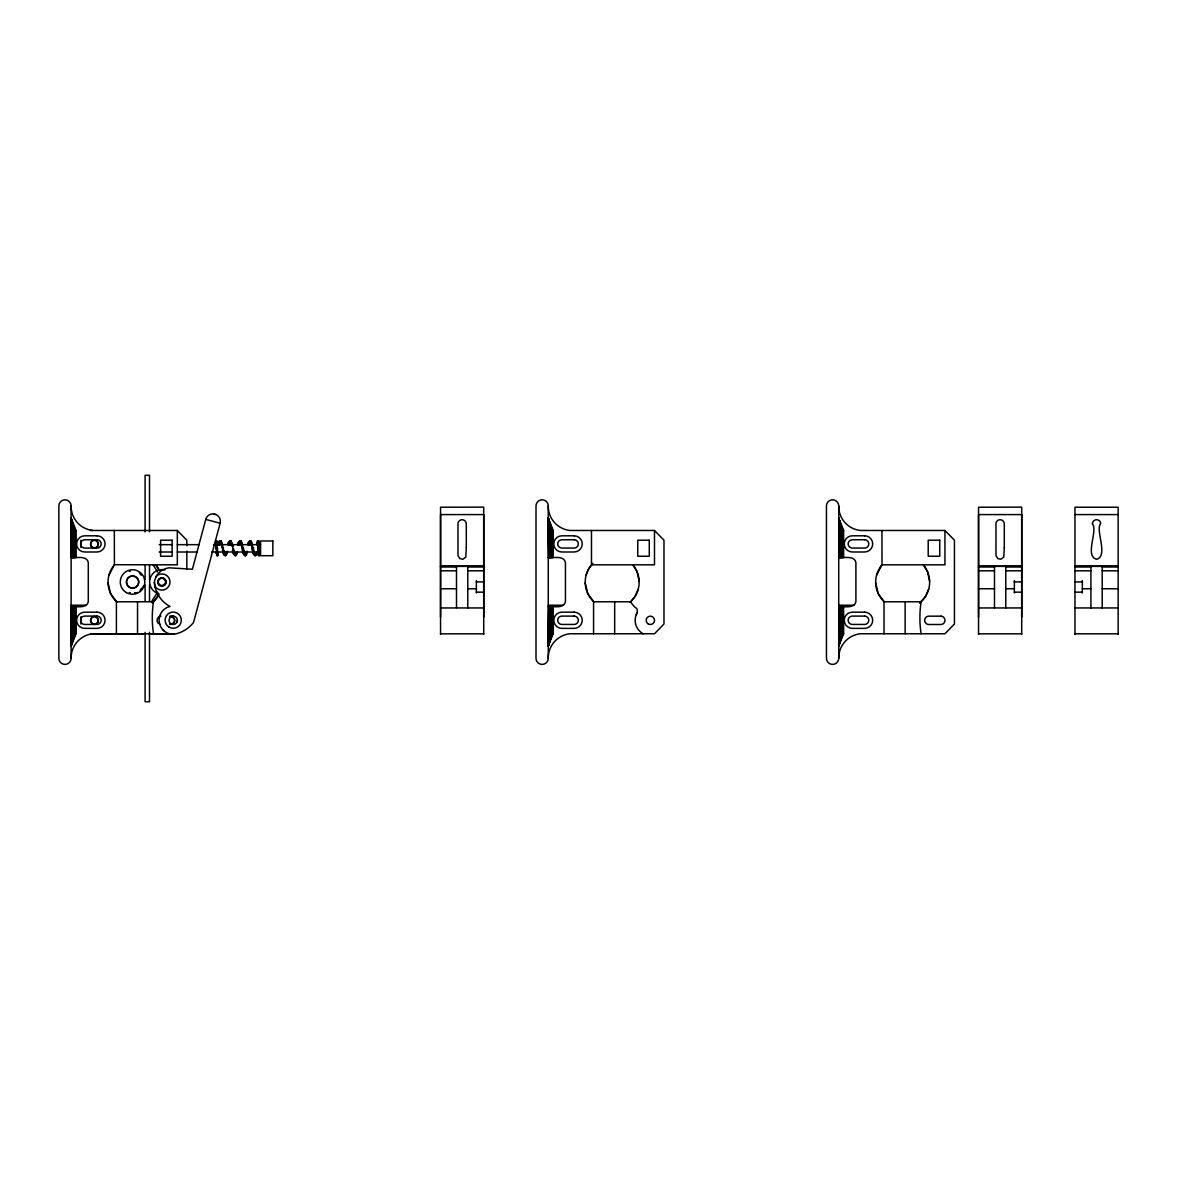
<?xml version="1.0" encoding="UTF-8"?>
<svg xmlns="http://www.w3.org/2000/svg" width="1177" height="1177" viewBox="0 0 1177 1177"><rect width="100%" height="100%" fill="white"/><g stroke="black" fill="none" stroke-linecap="round" stroke-linejoin="round"><path stroke-width="1.5" d="M440.551 617.204L440.551 514.584L483.718 514.584L483.718 617.204M978.543 617.204L978.543 514.584L1021.71 514.584L1021.71 617.204M246.493 555.206L245.802 555.073A2.737 2.722 11.9 0 0 245.051 555.073L245.331 555.323A2.737 2.663 4.9 0 0 246.081 555.323L245.522 555.088A2.737 2.722 -15.4 0 0 244.787 555.088L245.051 555.559A2.737 2.722 11.9 0 0 245.787 555.559L245.919 555.529M548.364 633.756L548.261 646.026L553.175 633.756L553.175 606.655M250.745 541.376A2.781 2.766 -11.9 0 1 250.157 541.391L249.215 541.92A2.737 2.486 2.9 0 0 249.951 541.935L250.054 540.89A2.781 2.766 -11.9 0 1 250.657 540.876L250.981 541.052A2.795 2.722 -4.9 0 0 250.348 541.111L250.627 541.494A2.795 2.619 -3 0 1 251.231 541.479L251.29 541.95A2.795 2.619 -3 0 1 250.686 541.95L249.936 541.494A2.737 2.486 2.9 0 0 249.2 541.494L249.48 541.538A2.737 2.648 4.8 0 0 250.215 541.552L250.421 541.597A2.795 2.722 -4.9 0 0 251.025 541.597L250.569 541.464A2.722 2.722 15.4 0 1 249.745 541.361L249.539 541.096A2.737 2.648 4.8 0 1 250.23 541.082L250.51 540.876A2.722 2.722 15.4 0 0 249.774 540.876L249.921 540.905M177.374 620.485L177.344 620.691A3.369 3.369 0 0 1 177.036 621.809L176.962 622M245.463 554.764L245.596 554.499A2.737 2.56 3 0 1 246.331 554.499L246.361 554.955A2.737 2.56 3 0 1 245.61 554.955L244.993 554.514A2.722 2.486 -2.9 0 0 244.257 554.514L244.198 554.955A2.722 2.486 -2.9 0 0 244.934 554.955L244.478 555.367A2.722 2.648 -4.8 0 0 245.213 555.367L245.243 554.573M230.795 541.346L230.766 540.876A2.81 2.795 -11.9 0 0 230.162 540.89L229.883 540.876A2.81 2.795 15.4 0 1 230.486 540.876L231.06 541.067A2.81 2.737 -4.9 0 0 230.457 541.111L230.265 541.597A2.81 2.722 4.8 0 1 229.647 541.552L229.456 541.096A2.81 2.722 4.8 0 1 230.192 541.067L230.515 541.361A2.81 2.795 15.4 0 1 229.912 541.361L230.192 541.376A2.81 2.795 -11.9 0 0 230.78 541.376L231.325 541.95A2.81 2.634 -3 0 1 230.721 541.95L230.457 541.597A2.81 2.737 -4.9 0 0 231.06 541.597L231.339 541.479A2.81 2.634 -3 0 0 230.736 541.479L229.912 541.479A2.795 2.545 2.9 0 0 229.309 541.479L229.383 541.935A2.795 2.545 2.9 0 0 229.986 541.935L231.03 541.199M636.227 614.732L637.081 612.746A5.856 5.856 0 0 0 636.786 608.568A21.48 21.48 0 0 1 630.651 601.785L593.561 601.785L593.561 633.756M154.378 582.409A29.822 29.822 0 0 0 170.018 606.479L169.194 606.67A14.095 14.095 0 0 0 173.755 634.271A31.367 31.367 0 0 0 193.572 622.368L220.128 523.25A7.445 7.445 0 0 0 216.656 514.879L212.934 513.878A7.445 7.445 0 0 0 205.754 519.395L192.41 569.227L169.282 567.829A16.61 16.61 0 0 0 154.378 582.409L155.158 587.338M108.975 575.112L114.404 564.725L114.331 530.474M586.117 575.112L588.265 569.624L592.884 563.253M638.243 589.118L635.124 596.327L630.048 602.344M876.585 575.112L882.014 564.725L881.941 530.474M928.712 589.118L925.431 596.577L919.59 603.124M76.019 633.756L71.12 646.026L71.223 633.756L76.019 633.756L76.019 606.655M843.629 633.756L838.73 646.026L838.833 633.756L843.629 633.756L843.629 606.655M224.969 555.073A2.795 2.795 -15.4 0 1 225.557 555.088L226.072 555.382A2.81 2.737 4.9 0 1 225.44 555.323L225.498 554.853A2.81 2.737 4.9 0 1 226.102 554.853L225.469 555.573A2.795 2.795 -15.4 0 1 224.866 555.573L225.16 555.559A2.81 2.795 11.9 0 0 225.763 555.559L225.837 555.073A2.81 2.795 11.9 0 0 225.234 555.058L224.292 554.955A2.751 2.501 -2.9 0 0 225.042 554.955L225.719 554.955A2.81 2.634 3 0 0 226.322 554.97L226.367 554.499A2.81 2.634 3 0 0 225.763 554.499L225.322 555.367A2.751 2.663 -4.8 0 1 224.586 555.367L225.087 555.073M157.644 592.163L151.98 600.888M258.69 555.103L258.955 555.323A2.81 2.737 1 0 0 259.543 555.338L259.367 555.382A2.795 2.707 -1 0 1 258.763 555.367L258.705 554.955A2.795 2.545 -0.6 0 0 259.308 554.97L259.396 554.514A2.795 2.545 -0.6 0 0 258.793 554.499L258.969 555.058A2.81 2.619 0.6 0 0 259.602 554.97L259.985 554.941M143.638 585.969L140.195 590.825M155.967 577.024L156.894 575.391M152.48 602.683L158.954 594.62M246.273 555.382L246.067 554.853A2.737 2.663 4.9 0 0 245.331 554.853A2.722 2.648 -4.8 0 0 244.522 554.897L244.757 555.573A2.737 2.722 -15.4 0 0 245.507 555.573L245.758 555.515M215.612 542.2L216.024 542.494A2.766 2.383 -0.4 0 0 216.774 542.494L216.789 542.082A2.766 2.383 -0.4 0 0 216.038 542.082L215.641 542.494M153.51 633.756A104.753 104.753 0 0 1 153.51 601.785L152.26 602.859M921.12 633.756A104.753 104.753 0 0 1 921.12 601.785L920.105 602.683M231.266 545.142L231.737 545.025A2.737 1.339 -1.2 0 1 232.472 545.01L232.531 545.245A2.737 1.339 -1.2 0 1 231.795 545.26L231.266 545.172M71.12 606.655C76.152 606.008 86.671 609.156 88.29 601.741L88.29 562.488C86.671 555.073 76.152 558.236 71.12 557.589M548.261 606.655C553.308 606.008 563.812 609.156 565.446 601.741L565.446 562.488C563.812 555.073 553.308 558.236 548.261 557.589M843.012 606.655L843.012 633.756L838.73 646.026L838.833 606.655C843.85 606.023 854.296 609.127 855.9 601.741L855.9 562.488C854.281 555.073 843.777 558.236 838.73 557.589M215.994 551.439L216.627 551.336A2.825 1.221 -0.3 0 1 217.215 551.336L217.745 551.424M217.73 551.469L217.259 551.542A2.766 1.192 -0.3 0 1 216.524 551.557L215.994 551.469M152.863 602.286L154.334 600.976A26.983 26.983 0 0 0 157.968 596.327M920.473 602.286L921.944 600.976A26.983 26.983 0 0 0 923.504 564.989L923.356 564.828M257.94 551.439L258.44 551.351A2.737 1.192 -0.3 0 1 259.175 551.336L259.69 551.424M259.676 551.469L259.205 551.542A2.737 1.192 -0.3 0 1 258.469 551.557L258.028 551.498M258.631 545.025L258.293 545.098A2.737 1.192 0.3 0 1 257.425 545.098L256.983 545.054M156.6 575.921L157.218 575.421A8.092 8.092 0 0 1 168.605 577.48A8.092 8.092 0 0 1 166.31 588.824A8.092 8.092 0 0 1 155.011 586.278L154.908 586.087M214.95 544.98L215.435 544.892A2.766 1.192 0.3 0 1 216.038 544.892M215.568 541.199L215.921 541.582A2.766 2.692 -1 0 0 216.656 541.582L216.715 541.935A2.766 2.589 -0.6 0 1 215.98 541.935L215.803 540.876A2.766 2.751 3.3 0 1 216.553 540.876L216.494 541.538A2.766 2.678 1 0 1 215.744 541.538L215.98 541.494A2.766 2.751 -2.5 0 0 216.597 541.376L216.421 541.494A2.766 2.751 3.3 0 1 215.803 541.361L215.744 541.082A2.766 2.678 1 0 1 216.48 541.082L216.686 540.905A2.766 2.751 -2.5 0 0 215.862 540.89L215.921 541.126A2.766 2.692 -1 0 1 216.671 541.126L216.686 541.332A2.766 2.589 -0.6 0 0 215.98 541.494L215.685 541.92A2.766 2.516 0.6 0 0 216.436 541.935L217.23 541.744L216.553 541.361A2.766 2.516 0.6 0 0 215.685 541.494M229.383 545.039L229.044 545.098A2.737 1.192 1.3 0 1 228.176 545.098L228.161 544.892A2.737 1.192 1.3 0 1 228.897 544.907L229.412 545.01M224.395 551.469L223.895 551.542A2.737 1.192 -1.3 0 1 223.159 551.557L223.218 551.351A2.737 1.192 -1.3 0 1 223.954 551.336L224.41 551.41M216.686 555.117L217.009 555.058A2.825 2.81 2.5 0 1 217.613 555.073L217.73 554.499A2.825 2.648 0.6 0 0 217.127 554.499L216.921 554.941A2.751 2.575 0.6 0 0 217.804 554.955L217.495 554.897A2.825 2.737 -1 0 0 216.906 554.897L217.068 554.853A2.84 2.751 1 0 1 217.671 554.853L217.451 554.514A2.825 2.575 -0.6 0 0 216.848 554.514L216.759 554.955A2.751 2.516 -0.6 0 0 217.51 554.955L217.568 555.367A2.751 2.678 -1 0 1 216.818 555.367L216.877 555.573A2.751 2.751 -3.3 0 0 217.627 555.559L217.877 555.5M237.636 544.966L238.181 544.892A2.795 1.206 1.3 0 1 238.769 544.892L239.358 544.995M239.372 545.039L238.96 545.113A2.795 1.206 1.3 0 1 238.225 545.098L237.695 545.025M242.624 551.439L243.183 551.351A2.795 1.206 -1.3 0 1 243.786 551.336L244.345 551.41M244.345 551.454L243.919 551.542A2.795 1.206 -1.3 0 1 243.183 551.557L242.668 551.498M219.393 545.054L218.863 545.113A2.81 1.221 1.3 0 1 218.26 545.098L218.289 544.892A2.81 1.221 1.3 0 1 218.893 544.892L219.437 544.995M249.318 545.039L248.877 545.113A2.795 1.206 1.3 0 1 248.141 545.098L248.2 544.892A2.795 1.206 1.3 0 1 248.788 544.892L249.333 544.995M217.068 554.955L216.921 554.941A2.825 2.81 -3.3 0 1 217.554 555.088L217.613 555.338A2.84 2.751 1 0 1 217.009 555.323L216.745 555.103M257.616 541.17L257.675 541.346A2.737 2.501 0.6 0 1 258.366 541.494L258.44 541.538A2.737 2.663 1 0 1 257.704 541.552L257.925 541.494A2.737 2.737 -2.5 0 0 258.557 541.376L258.425 541.082A2.737 2.663 1 0 0 257.689 541.082L257.866 541.126A2.751 2.678 -1 0 1 258.616 541.126L258.631 541.332A2.737 2.737 3.3 0 1 257.763 541.361L257.645 541.935A2.737 2.501 0.6 0 0 258.381 541.92L258.808 541.508A2.737 2.56 -0.6 0 0 257.925 541.494M252.305 550.336L254.041 550.321L252.981 550.262M233.223 546.378L232.766 546.275A2.737 0.912 -1.1 0 0 232.016 546.29L232.06 546.452A2.737 0.912 -1.1 0 0 232.811 546.437L233.281 546.334M222.409 550.336L224.145 550.321L222.424 550.35M236.033 555.515L235.738 555.058A2.795 2.781 11.9 0 0 235.135 555.073L234.87 555.088A2.795 2.795 -15.4 0 1 235.474 555.073L234.914 554.955A2.795 2.56 -2.9 0 1 234.311 554.97L234.341 554.514A2.795 2.56 -2.9 0 1 234.944 554.514L235.665 555A2.737 2.56 3 0 0 236.342 554.955L236.548 554.544A2.737 2.56 3 0 0 235.68 554.499L235.415 554.853A2.81 2.737 4.9 0 1 236.018 554.853L235.209 555.367A2.81 2.722 -4.8 0 1 234.606 555.382L234.606 554.897A2.81 2.722 -4.8 0 1 235.209 554.897L235.459 555.338A2.81 2.737 4.9 0 0 236.062 555.338L235.856 555.5A2.795 2.781 11.9 0 1 235.179 555.559L234.885 555.573A2.795 2.795 -15.4 0 0 235.488 555.573M242.344 550.336L244.08 550.292L242.447 550.365M215.965 545.054L216.2 545.26A2.766 1.354 -0.3 0 0 216.936 545.26L217.098 545.039A2.766 1.354 -0.3 0 0 216.215 545.025L215.965 545.054A2.766 1.192 0.3 0 1 215.465 545.098L215.038 545.039M232.134 543.23L231.913 542.891A2.81 2.133 -1.6 0 0 231.31 542.891L231.266 543.259M232.399 550.321L234.091 550.321L233.178 550.38M218.113 552.543L217.892 552.263A2.825 1.795 0.3 0 0 217.451 552.248L217.274 552.337A2.825 1.648 -0.3 0 0 216.671 552.337L216.583 552.616A2.766 1.604 -0.3 0 0 217.333 552.616L217.407 552.351M216.097 542.891L216.082 543.259A2.766 1.971 0.4 0 1 215.582 543.23L215.568 542.891A2.766 1.971 0.4 0 1 216.009 542.877A2.766 2.089 -0.3 0 1 216.848 542.891L216.833 543.259M237.195 552.572L237.224 552.263A2.737 1.736 1.4 0 0 236.489 552.248L236.327 552.543M257.086 552.572L257.189 552.278A2.795 1.78 1.4 0 0 256.454 552.248L256.351 552.557M227.602 551.424L227.47 551.439A2.81 1.383 1.2 0 1 226.867 551.424M247.494 551.424L247.361 551.439A2.795 1.368 1.2 0 1 246.758 551.424M216.568 550.262L217.686 550.306L216.862 550.262M259.014 550.38L257.895 550.336L258.705 550.38M232.605 547.614L232.899 547.614M222.688 548.997L223.144 548.982M232.752 548.997L233.811 548.968L233.046 548.982M253.217 550.38L252.364 550.365M233.458 550.262L232.531 550.38M1074.969 514.584L1118.15 514.584M76.019 530.474L71.12 530.474L71.12 518.218L76.019 530.474L76.019 557.589M90.408 530.474L177.33 530.474L186.819 540.199L186.819 545.672M548.261 530.474L553.175 530.474L553.175 557.589M654.486 530.474L570.021 530.474A24.261 24.261 0 0 1 548.261 505.948A6.135 6.135 0 0 0 542.141 499.813A6.135 6.135 0 0 0 536.006 505.948L536.006 658.296A6.135 6.135 0 0 0 542.141 664.417A6.135 6.135 0 0 0 548.261 658.296A24.261 24.261 0 0 1 570.021 633.756L654.486 633.756L663.975 624.045L663.975 540.199L654.486 530.474L654.486 564.828L591.472 564.828L591.472 530.474M843.629 530.474L838.73 518.218L838.833 530.474L843.629 530.474L843.629 557.589M944.94 530.474L860.475 530.474A24.261 24.261 0 0 1 838.73 505.948A6.135 6.135 0 0 0 832.595 499.813A6.135 6.135 0 0 0 826.46 505.948L826.46 658.296A6.135 6.135 0 0 0 832.595 664.417A6.135 6.135 0 0 0 838.73 658.296A24.261 24.261 0 0 1 860.475 633.756L944.94 633.756L954.429 624.045L954.429 540.199L944.94 530.474L944.94 564.828L881.941 564.828A26.983 26.983 0 0 0 884.501 602.094L878.233 593.605L875.673 582.924M159.219 544.657L171.901 544.657M177.33 544.657L199.045 544.657M213.523 544.657L260.573 544.657M159.219 552.013L171.901 552.013M177.33 552.013L197.236 552.013M211.713 552.013L258.763 552.013M440.551 566.166L483.718 566.166M978.543 566.166L1021.71 566.166M1074.969 566.166L1118.15 566.166M440.551 566.387L483.718 566.387M978.543 566.387L1021.71 566.387M1074.969 566.387L1118.15 566.387M440.551 566.858L456.499 566.858M467.784 566.858L483.718 566.858M978.543 566.858L994.491 566.858M1005.776 566.858L1021.71 566.858M1074.969 566.858L1090.917 566.858M1102.202 566.858L1118.15 566.858M440.551 570.801L456.499 570.801M467.784 570.801L483.718 570.801M978.543 570.801L994.491 570.801M1005.776 570.801L1021.71 570.801M1074.969 570.801L1090.917 570.801M1102.202 570.801L1118.15 570.801M476.361 581.909L483.718 581.909M1014.353 581.909L1021.71 581.909M1074.969 581.909L1082.34 581.909M440.551 588.75L456.499 588.75M467.784 588.75L476.361 588.75M978.543 588.75L994.491 588.75M1005.776 588.75L1014.353 588.75M1082.34 588.75L1090.917 588.75M1102.202 588.75L1118.15 588.75M476.361 592.149L483.718 592.149M1014.353 592.149L1021.71 592.149M1074.969 592.149L1082.34 592.149M153.51 601.785L116.405 601.785L116.405 633.756M921.12 601.785L884.015 601.785L884.015 633.756M71.12 605.213L86.259 605.213M548.261 605.213L563.4 605.213M838.73 605.213L853.869 605.213M440.551 607.95L483.718 607.95M978.543 607.95L1021.71 607.95M1074.969 607.95L1118.15 607.95M169.9 616.174L173.475 616.174M92.247 633.756L170.003 633.756M440.551 633.829L483.718 633.829M548.261 633.756L553.175 633.756M978.543 633.829L1021.71 633.829M1074.969 633.829L1118.15 633.829M90.644 634.153L145.33 634.153M148.964 634.153L174.49 634.153M215.891 544.157L216.141 544.186A2.766 1.751 -0.3 0 0 216.892 544.186L216.906 543.877A2.766 1.751 -0.3 0 0 216.156 543.877L215.891 544.157A2.766 1.618 0.3 0 1 215.523 544.112L215.509 543.833A2.766 1.618 0.3 0 1 215.95 543.818M258.69 540.92L258.557 540.89A2.737 2.737 3.3 0 0 257.748 540.876L257.807 540.89A2.737 2.737 -2.5 0 1 258.557 540.89L258.837 540.964M214.243 514.055L215.45 514.378M205.754 519.395L220.128 523.25M216.553 555.206L216.951 555.559A2.751 2.737 2.5 0 0 217.686 555.544M643.26 633.756L642.215 633.182A15.213 15.213 0 0 1 637.037 613.011M172.71 617.042L174.137 618.44A3.722 3.722 0 0 1 174.137 622.236L172.71 623.633A3.972 3.972 0 0 1 169.753 624.016M139.298 572.743L141.564 574.744M162.691 629.577L163.956 630.828M632.888 564.828L637.095 571.728L639.155 581.32M155.732 564.828L159.336 570.418M152.966 564.622L157.586 571.963M923.504 564.989L927.55 571.728L929.624 581.32M553.175 530.474L548.261 518.218L548.364 530.474M585.204 582.924L587.764 593.605L594.047 602.094A26.983 26.983 0 0 1 591.56 564.725M108.063 582.924L110.609 593.605L116.891 602.094A26.983 26.983 0 0 1 114.404 564.725L177.33 564.828L177.33 530.474M838.995 530.474L838.73 518.218L843.012 530.474L843.012 557.589M1118.15 634.447L1118.15 507.228L1074.969 507.228L1074.969 634.447M1102.202 566.387L1102.202 607.95M1090.917 566.387L1090.917 607.95M1082.34 580.526L1082.34 592.973M1021.71 634.447L1021.71 507.14L978.543 507.228L978.543 634.447M1014.353 580.526L1014.353 592.973M1005.776 566.387L1005.776 607.95M994.491 566.387L994.491 607.95M905.142 601.785L905.142 633.756M842.423 557.589L842.423 530.474L838.73 518.218L839.23 557.589M842.423 606.655L842.423 633.756L838.73 646.026L839.23 606.655M841.835 557.589L841.835 530.474L838.73 518.218L839.539 557.589M841.835 606.655L841.835 633.756L838.73 646.026L839.539 606.655M841.29 557.589L841.29 530.474L838.73 518.218L839.892 530.474L839.892 557.589M841.29 606.655L841.29 633.756L838.73 646.026L839.892 633.756L839.892 606.655M840.775 557.589L840.775 530.474L838.73 518.218L840.319 530.474L840.319 557.589M840.775 606.655L840.775 633.756L838.73 646.026L840.319 633.756L840.319 606.655M838.833 530.474L838.995 557.589M838.73 505.948L838.73 658.296M614.674 601.785L614.674 633.756M552.557 557.589L552.557 530.474L548.261 518.218L548.541 557.589M552.557 606.655L552.557 633.756L548.261 646.026L548.541 606.655M551.954 557.589L551.954 530.474L548.261 518.218L548.776 557.589M551.954 606.655L551.954 633.756L548.261 646.026L548.776 606.655M551.38 557.589L551.38 530.474L548.261 518.218L549.07 557.589M551.38 606.655L551.38 633.756L548.261 646.026L549.07 606.655M550.836 557.589L550.836 530.474L548.261 518.218L549.438 530.474L549.438 557.589M550.836 606.655L550.836 633.756L548.261 646.026L549.438 633.756L549.438 606.655M550.321 557.589L550.321 530.474L548.261 518.218L549.85 530.474L549.85 557.589M550.321 606.655L550.321 633.756L548.261 646.026L549.85 633.756L549.85 606.655M548.261 505.948L548.261 658.296M483.718 634.447L483.718 507.14L440.551 507.228L440.551 634.447M476.361 580.526L476.361 592.973M467.784 566.387L467.784 607.95M456.499 566.387L456.499 607.95M186.819 551.13L186.819 569.359M149.508 531.886L149.508 475.287L145.095 475.287L145.095 531.886M149.508 564.754L149.508 579.364M149.508 584.851L149.508 601.285M149.508 632.329L149.508 701.713L145.095 701.713L145.095 632.329M145.095 564.754L145.095 579.364M145.095 584.851L145.095 601.285M137.532 601.785L137.532 633.756M80.933 540.199L80.933 547.496M80.933 616.748L80.933 624.045M75.402 557.589L75.402 530.474L71.12 518.218L71.385 557.589M75.402 606.655L75.402 633.756L71.12 646.026L71.385 606.655M74.798 557.589L74.798 530.474L71.12 518.218L71.62 557.589M74.798 606.655L74.798 633.756L71.12 646.026L71.62 606.655M74.225 557.589L74.225 530.474L71.12 518.218L71.929 557.589M74.225 606.655L74.225 633.756L71.12 646.026L71.929 606.655M73.68 557.589L73.68 530.474L71.12 518.218L72.283 530.474L72.283 557.589M73.68 606.655L73.68 633.756L71.12 646.026L72.283 633.756L72.283 606.655M73.165 557.589L73.165 530.474L71.12 518.218L72.709 530.474L72.709 557.589M73.165 606.655L73.165 633.756L71.12 646.026L72.709 633.756L72.709 606.655M71.12 505.948L71.12 658.296A6.135 6.135 0 0 1 64.985 664.417A6.135 6.135 0 0 1 58.85 658.296L58.85 505.948A6.135 6.135 0 0 1 64.985 499.813A6.135 6.135 0 0 1 71.12 505.948A24.261 24.261 0 0 0 92.865 530.474M633.035 564.989A26.983 26.983 0 0 1 631.49 600.976M160.146 624.369A4.164 4.164 0 0 1 160.94 616.174M71.12 658.296A24.261 24.261 0 0 1 92.865 633.756M155.894 564.989A26.983 26.983 0 0 1 159.116 569.948M158.336 580.29A3.958 3.958 0 0 1 163.397 578.363A3.958 3.958 0 0 1 165.648 583.292M165.471 583.748A3.958 3.958 0 0 1 163.765 585.513M159.954 585.469A3.958 3.958 0 0 1 158.292 583.674M158.115 583.203A3.958 3.958 0 0 1 158.145 580.761M169.606 616.704A3.972 3.972 0 0 1 172.563 617.086M169.797 616.777A3.722 3.722 0 0 1 172.681 617.175L174.078 618.602A3.972 3.972 0 0 1 174.078 622.486L172.681 623.913A3.722 3.722 0 0 1 169.797 624.31M95.337 548.085A3.722 3.722 0 0 0 96.249 547.688L97.647 546.275A3.972 3.972 0 0 0 97.647 542.376L96.249 540.949A3.722 3.722 0 0 0 92.453 540.949L91.056 542.376A3.972 3.972 0 0 0 91.056 546.275L92.453 547.688A3.722 3.722 0 0 0 93.366 548.085M137.635 592.443A11.947 11.947 0 0 1 134.737 593.34M141.063 589A11.034 11.034 0 0 1 140.328 589.809M135.723 592.561A11.034 11.034 0 0 1 134.678 592.825M130.367 592.825A11.034 11.034 0 0 1 129.323 592.561M129.323 571.433A11.034 11.034 0 0 1 130.367 571.169M140.328 574.199A11.034 11.034 0 0 1 141.063 574.994M158.866 593.738A12.27 12.27 0 0 1 149.67 582.63L149.67 581.085A12.27 12.27 0 0 1 164.971 569.977M219.363 541.096L220.128 541.376A2.751 2.737 -11.9 0 0 220.879 541.376L221.144 541.582A2.751 2.678 -4.9 0 1 220.408 541.582A2.751 2.663 4.8 0 1 219.599 541.538L220.158 540.89A2.751 2.737 -11.9 0 1 220.893 540.89L221.173 541.126A2.751 2.678 -4.9 0 0 220.437 541.126L219.864 540.876A2.751 2.737 15.4 0 1 220.614 540.876L220.04 541.494A2.751 2.501 2.9 0 0 219.29 541.494L219.334 541.92A2.751 2.501 2.9 0 0 220.07 541.935L220.32 541.082A2.751 2.663 4.8 0 0 219.584 541.082L219.437 541.008M1092.388 523.912C1098.318 530.18 1084.076 556.809 1096.817 559.281C1108.69 555.338 1094.963 530.253 1100.73 523.235A4.193 4.193 0 0 0 1096.243 519.734A4.193 4.193 0 0 0 1092.388 523.912M466.313 547.761L465.783 557.133L462.914 559.222L459.898 558.648L458 555.647L457.971 523.235A4.193 4.193 0 0 1 462.443 519.734A4.193 4.193 0 0 1 466.298 523.912L466.313 547.761M1004.29 547.761L1003.775 557.133L1000.906 559.222L997.89 558.648L995.992 555.647L995.963 523.235A4.193 4.193 0 0 1 1000.435 519.734A4.193 4.193 0 0 1 1004.29 523.912L1004.29 547.761M257.483 542.273L257.984 542.509A2.737 2.354 -0.4 0 0 258.719 542.494L258.734 542.082A2.737 2.354 -0.4 0 0 257.984 542.097L257.734 542.141A2.737 2.266 0.4 0 1 258.307 542.097L258.469 542.479A2.737 2.266 0.4 0 1 257.586 542.494L257.483 542.273M223.512 554.146L224.013 554.352A2.751 2.266 -2.1 0 0 224.748 554.338L224.763 553.94A2.751 2.266 -2.1 0 0 224.013 553.955L223.512 554.146M240.682 543.068L241.167 543.259A2.737 2.074 -1.6 0 0 241.918 543.259L241.918 542.891A2.737 2.074 -1.6 0 0 241.182 542.891L240.755 542.994M257.542 543.053L258.043 543.259A2.737 2.074 -0.3 0 0 258.778 543.259L258.793 542.891A2.737 2.074 -0.3 0 0 258.043 542.891L257.542 543.053M228.22 543.024L228.706 543.215A2.737 1.957 1.7 0 0 229.456 543.23L229.603 542.906A2.737 1.957 1.7 0 0 228.735 542.877L228.25 542.994M219.922 541.332L220.82 541.95A2.81 2.619 -3 0 0 221.408 541.935L221.32 541.479A2.81 2.619 -3 0 0 220.717 541.494A2.751 2.737 15.4 0 1 219.864 541.361L219.922 541.332M223.233 553.381L223.733 553.558A2.751 1.957 -1.7 0 0 224.469 553.558L224.63 553.234A2.751 1.957 -1.7 0 0 223.748 553.219L223.321 553.322M228.5 542.259L228.971 542.494A2.737 2.266 2.1 0 0 229.721 542.509L229.765 542.111A2.737 2.266 2.1 0 0 229.015 542.097L228.5 542.259M235.694 553.337L236.18 553.543A2.737 2.074 1.6 0 0 236.915 553.558L236.96 553.19A2.737 2.074 1.6 0 0 236.224 553.175L235.724 553.308M235.415 554.117L235.886 554.352A2.737 2.354 2.1 0 0 236.621 554.367L236.695 553.955A2.737 2.354 2.1 0 0 235.944 553.94L235.444 554.073M220.467 542.273L221.085 542.509A2.81 2.413 -2.1 0 0 221.688 542.509L221.6 542.082A2.81 2.413 -2.1 0 0 220.996 542.082L220.467 542.273M243.448 554.132L243.904 554.352A2.722 2.251 -2.1 0 0 244.639 554.352L244.86 553.97A2.722 2.251 -2.1 0 0 243.992 553.955L243.536 554.058M250.363 542.273L250.966 542.509A2.795 2.398 -2.1 0 0 251.554 542.509L251.657 542.097A2.795 2.398 -2.1 0 0 250.907 542.082L250.363 542.273M220.746 543.053L221.35 543.274A2.81 2.133 -1.6 0 0 221.953 543.259L222.026 542.891A2.81 2.133 -1.6 0 0 221.291 542.891L220.746 543.053M243.168 553.367L243.757 553.573A2.795 2.001 -1.7 0 0 244.36 553.558L244.316 553.205A2.795 2.001 -1.7 0 0 243.713 553.219L243.212 553.337M250.642 543.053L251.231 543.274A2.795 2.119 -1.6 0 0 251.834 543.259L251.79 542.877A2.795 2.119 -1.6 0 0 251.201 542.891L250.745 542.994M255.63 553.322L256.203 553.558A2.795 2.119 1.6 0 0 256.807 553.558L256.777 553.19A2.795 2.119 1.6 0 0 256.189 553.175L255.659 553.293M221.026 544.024L221.614 544.201A2.81 1.78 -1.4 0 0 222.218 544.186L222.173 543.877A2.81 1.78 -1.4 0 0 221.57 543.877L221.129 543.965M255.35 554.102L255.924 554.367A2.795 2.413 2.1 0 0 256.512 554.367L256.512 553.94A2.795 2.413 2.1 0 0 255.909 553.94L255.35 554.102M255.085 554.676L255.38 554.853A2.81 2.737 4.9 0 1 255.983 554.853L255.953 555.338A2.81 2.737 4.9 0 1 255.35 555.338L255.659 555.559A2.795 2.781 11.9 0 1 255.071 555.559L254.57 554.882A2.781 2.707 -4.8 0 1 255.174 554.897L255.63 554.955A2.795 2.619 3 0 0 256.233 554.97L256.248 554.499A2.795 2.619 3 0 0 255.644 554.499L255.115 554.632M238.195 543.009L238.769 543.23A2.795 2.001 1.7 0 0 239.358 543.244L239.343 542.877A2.795 2.001 1.7 0 0 238.754 542.877L238.195 543.009M238.475 542.244L239.034 542.494A2.795 2.31 2.1 0 0 239.637 542.509L239.637 542.097A2.795 2.31 2.1 0 0 239.034 542.082L238.475 542.244M254.526 555.264L254.615 555.441A2.781 2.707 -4.8 0 0 255.085 555.382L255.527 555.559A2.795 2.781 -15.4 0 1 254.776 555.573L255.115 555.058A2.795 2.781 11.9 0 1 255.703 555.073L255.438 555.088A2.795 2.781 -15.4 0 0 254.835 555.073A2.722 2.486 -2.9 0 1 254.203 554.955L254.173 554.529A2.722 2.486 -2.9 0 1 254.909 554.514L254.57 555.22M238.754 541.655L239.299 541.935A2.795 2.545 2.9 0 0 239.902 541.935L239.755 540.876A2.722 2.722 15.4 0 1 240.491 540.876L240.961 541.346A2.722 2.707 -11.9 0 1 240.093 541.376L240.049 540.89A2.722 2.707 -11.9 0 1 240.785 540.89L241.108 541.582A2.737 2.663 -4.9 0 1 240.373 541.597L240.564 541.346A2.722 2.722 15.4 0 1 239.828 541.361L240.329 541.126A2.737 2.663 -4.9 0 1 241.064 541.111L240.211 541.082A2.795 2.707 4.8 0 0 239.608 541.067L239.564 541.552A2.795 2.707 4.8 0 0 240.167 541.552L240.608 541.494A2.737 2.56 -3 0 1 241.344 541.494L241.506 541.906A2.737 2.56 -3 0 1 240.638 541.95L240.064 541.508A2.795 2.545 2.9 0 0 239.328 541.479L238.799 541.611M225.469 554.102L226.013 554.367A2.81 2.413 2.1 0 0 226.617 554.367L226.631 553.94A2.81 2.413 2.1 0 0 226.043 553.926L225.498 554.058M230.442 542.259L230.986 542.509A2.81 2.413 -2.1 0 0 231.589 542.509L231.619 542.082A2.81 2.413 -2.1 0 0 231.016 542.082L230.442 542.259M225.734 553.322L226.293 553.558A2.81 2.133 1.6 0 0 226.896 553.558L226.911 553.19A2.81 2.133 1.6 0 0 226.308 553.175L225.734 553.322M250.922 544.024L251.495 544.201A2.795 1.78 -1.4 0 0 252.099 544.186L252.216 543.877A2.795 1.78 -1.4 0 0 251.481 543.877L250.922 544.024M226.013 552.366L226.587 552.572A2.81 1.78 1.4 0 0 227.19 552.572L227.176 552.263A2.81 1.78 1.4 0 0 226.572 552.248L226.013 552.366M258.366 555.25L258.822 555.573A2.795 2.795 -3.3 0 0 259.426 555.573L259.573 555.559A2.795 2.795 2.5 0 1 258.896 555.559L258.307 555.264M233.487 554.117L234.032 554.352A2.795 2.31 -2.1 0 0 234.635 554.352L234.679 553.94A2.795 2.31 -2.1 0 0 234.076 553.94L233.605 554.043M216.597 554.102L216.7 554.352A2.766 2.28 -0.4 0 0 217.451 554.338L217.392 553.94A2.825 2.325 -0.4 0 0 216.789 553.94L217.127 554.367A2.751 2.369 0.4 0 0 217.863 554.352L217.789 553.94A2.825 2.428 0.4 0 0 217.186 553.94L216.7 554.029M216.656 553.322L217.186 553.558A2.751 2.089 0.3 0 0 217.922 553.543L217.98 553.205A2.825 2.148 0.3 0 0 217.245 553.175L216.7 553.293M218.554 542.244L219.069 542.494A2.751 2.266 2.1 0 0 219.805 542.494L219.746 542.097A2.751 2.266 2.1 0 0 219.01 542.097L218.554 542.244M257.219 541.243L257.866 541.582A2.751 2.678 -1 0 0 258.616 541.582L258.808 541.92A2.737 2.56 -0.6 0 1 257.925 541.935L257.336 541.199M245.405 554.087L245.905 554.352A2.737 2.354 2.1 0 0 246.64 554.352L246.596 553.94A2.737 2.354 2.1 0 0 245.861 553.94L245.405 554.087M258.146 554.102L258.646 554.352A2.795 2.31 -0.4 0 0 259.249 554.352L259.337 553.94A2.795 2.31 -0.4 0 0 258.749 553.94L258.263 554.029M233.223 553.367L233.737 553.573A2.795 2.001 -1.7 0 0 234.341 553.558L234.547 553.219A2.795 2.001 -1.7 0 0 233.811 553.205L233.267 553.322M218.275 543.009L218.79 543.23A2.737 1.957 1.7 0 0 219.54 543.23L219.466 542.891A2.737 1.957 1.7 0 0 218.716 542.877L218.275 543.009M223.821 554.691L224.557 554.911A2.751 2.663 -4.8 0 1 225.293 554.897L225.16 554.529A2.751 2.501 -2.9 0 0 224.292 554.529L223.865 554.647M245.669 553.308L246.184 553.558A2.795 2.119 1.6 0 0 246.787 553.558L246.876 553.19A2.795 2.119 1.6 0 0 246.273 553.175L245.669 553.308M248.45 542.229L248.935 542.494A2.722 2.251 2.1 0 0 249.686 542.494L249.789 542.126A2.722 2.251 2.1 0 0 248.906 542.097L248.494 542.2M253.438 554.102L253.923 554.352A2.737 2.251 -2.1 0 0 254.659 554.338L254.776 553.955A2.737 2.251 -2.1 0 0 253.894 553.955L253.482 554.073M240.417 542.244L240.902 542.509A2.737 2.354 -2.1 0 0 241.653 542.494L241.638 542.082A2.737 2.354 -2.1 0 0 240.888 542.097L240.417 542.244M231.001 544.009L231.531 544.201A2.737 1.736 -1.4 0 0 232.266 544.171L232.325 543.892A2.737 1.736 -1.4 0 0 231.457 543.892L231.045 543.98M216.127 553.352L216.642 553.558A2.766 1.971 -0.4 0 0 217.392 553.558L217.333 553.219A2.825 2.016 -0.4 0 0 216.73 553.205L216.185 553.322M217.995 543.921L218.525 544.112A2.81 1.648 1.5 0 0 219.128 544.112L219.172 543.833A2.81 1.648 1.5 0 0 218.569 543.818L217.995 543.921M245.949 552.366L246.479 552.557A2.795 1.765 1.4 0 0 247.067 552.572L247.141 552.263A2.795 1.765 1.4 0 0 246.537 552.248L245.949 552.366M248.17 543.009L248.671 543.23A2.722 1.957 1.7 0 0 249.421 543.23L249.362 542.891A2.722 1.957 1.7 0 0 248.627 542.877L248.17 543.009M258.087 553.352L258.587 553.558A2.795 2.001 -0.4 0 0 259.19 553.573L259.293 553.219A2.795 2.001 -0.4 0 0 258.69 553.205L258.087 553.352M257.042 543.009L257.528 543.23A2.737 1.957 0.4 0 0 258.278 543.23L258.249 542.891A2.737 1.957 0.4 0 0 257.513 542.891L257.042 543.009M91.659 617.793L91.056 618.602A3.972 3.972 0 0 0 91.056 622.486L92.453 623.913A3.722 3.722 0 0 0 96.249 623.913L97.647 622.486A3.972 3.972 0 0 0 97.647 618.602L96.249 617.175A3.722 3.722 0 0 0 92.468 617.131L91.659 617.793M247.891 543.921L248.406 544.098A2.722 1.589 1.5 0 0 249.141 544.112L249.083 543.833A2.722 1.589 1.5 0 0 248.347 543.818L247.891 543.921M91.777 541.214L91.159 541.994A3.722 3.722 0 0 0 91.159 545.804L92.586 547.187A3.972 3.972 0 0 0 96.485 547.187L97.912 545.804A3.722 3.722 0 0 0 97.912 541.994L96.485 540.611A3.972 3.972 0 0 0 92.586 540.611L91.777 541.214M91.777 617.645L91.159 618.44A3.722 3.722 0 0 0 91.159 622.236L92.586 623.633A3.972 3.972 0 0 0 96.485 623.633L97.912 622.236A3.722 3.722 0 0 0 97.912 618.44L96.485 617.042A3.972 3.972 0 0 0 92.571 617.086L91.777 617.645M232.943 552.454L233.458 552.631A2.795 1.633 -1.5 0 0 234.061 552.616L234.135 552.337A2.795 1.633 -1.5 0 0 233.546 552.337L233.061 552.41M253.158 553.352L253.629 553.573A2.737 1.957 -1.7 0 0 254.379 553.558L254.379 553.205A2.737 1.957 -1.7 0 0 253.629 553.219L253.29 553.293M128.367 577.848L127.381 579.069A5.856 5.856 0 0 0 127.307 585.057L129.529 587.264A6.253 6.253 0 0 0 135.649 587.323L137.915 585.16A5.856 5.856 0 0 0 137.989 579.187L135.767 576.98A6.253 6.253 0 0 0 129.647 576.907L128.367 577.848M258.028 552.44L258.528 552.616A2.737 1.604 -0.3 0 0 259.264 552.616L259.367 552.351A2.737 1.604 -0.3 0 0 258.484 552.337L258.072 552.425M256.983 543.921L257.483 544.112A2.737 1.604 0.3 0 0 258.219 544.112L258.19 543.833A2.737 1.604 0.3 0 0 257.454 543.833L256.983 543.921M257.631 543.995L258.101 544.186A2.737 1.736 -0.3 0 0 258.837 544.186L258.984 543.892A2.737 1.736 -0.3 0 0 258.101 543.877L257.675 543.965M240.976 543.995L241.447 544.186A2.737 1.736 -1.4 0 0 242.182 544.186L242.212 543.877A2.737 1.736 -1.4 0 0 241.462 543.892L240.976 543.995M227.97 543.906L228.441 544.098A2.737 1.604 1.5 0 0 229.177 544.112L229.191 543.833A2.737 1.604 1.5 0 0 228.441 543.818L227.97 543.906M252.878 552.454L253.349 552.631A2.737 1.589 -1.5 0 0 254.085 552.616L254.232 552.337A2.737 1.589 -1.5 0 0 253.364 552.337L252.937 552.425M232.663 551.439L233.164 551.557A2.737 1.192 -1.3 0 0 233.914 551.542L234.002 551.336A2.737 1.192 -1.3 0 0 233.134 551.351L232.722 551.41M222.997 552.454L223.439 552.616A2.751 1.604 -1.5 0 0 224.174 552.616L224.233 552.337A2.751 1.604 -1.5 0 0 223.483 552.337L223.13 552.396M257.689 545.113L258.146 545.26A2.737 1.339 -0.3 0 0 258.896 545.26L258.911 545.025A2.737 1.339 -0.3 0 0 258.16 545.025L257.734 545.083M241.256 545.113L241.712 545.26A2.737 1.339 -1.2 0 0 242.447 545.245L242.624 545.025A2.737 1.339 -1.2 0 0 241.756 545.025L241.314 545.098M242.933 552.44L243.477 552.631A2.795 1.633 -1.5 0 0 244.066 552.616L244.051 552.322A2.795 1.633 -1.5 0 0 243.448 552.337L242.992 552.41M237.945 543.906L238.49 544.112A2.795 1.633 1.5 0 0 239.093 544.112L239.063 543.833A2.795 1.633 1.5 0 0 238.46 543.818L237.945 543.906M252.614 551.424L253.055 551.557A2.722 1.177 -1.3 0 0 253.805 551.542L253.835 551.336A2.722 1.177 -1.3 0 0 253.099 551.351L252.746 551.395M221.35 545.113L221.879 545.26A2.81 1.383 -1.2 0 0 222.482 545.26L222.6 545.025A2.81 1.383 -1.2 0 0 221.865 545.025L221.497 545.069M251.245 545.113L251.76 545.26A2.795 1.368 -1.2 0 0 252.364 545.26L252.364 545.01A2.795 1.368 -1.2 0 0 251.775 545.025L251.304 545.083M259.926 555.235L259.514 555.088A2.795 2.795 2.5 0 0 258.969 555.058A2.795 2.795 -3.3 0 1 259.514 555.088L259.867 555.161M257.748 546.334L258.204 546.437A2.737 0.912 -0.2 0 0 258.955 546.437L258.969 546.275A2.737 0.912 -0.2 0 0 258.234 546.275L257.748 546.334M215.788 546.334L216.259 546.437A2.766 0.912 -0.2 0 0 216.995 546.437L217.024 546.275A2.766 0.912 -0.2 0 0 216.288 546.275L215.788 546.334M241.535 546.349L242.124 546.452A2.795 0.927 -1.1 0 0 242.712 546.437L242.639 546.275A2.795 0.927 -1.1 0 0 242.035 546.29L241.535 546.349M221.629 546.349L222.159 546.452A2.825 0.927 -1.1 0 0 222.747 546.437L222.747 546.275A2.825 0.927 -1.1 0 0 222.144 546.275L221.688 546.334M251.525 546.349L252.025 546.452A2.795 0.927 -1.1 0 0 252.628 546.437L252.658 546.275A2.795 0.927 -1.1 0 0 252.055 546.275L251.584 546.334M257.807 547.643L259.529 547.658L257.851 547.643M215.847 547.643L217.568 547.658L215.994 547.629M241.815 547.658L243.521 547.643L241.874 547.643M221.909 547.658L223.586 547.629L222.056 547.643M251.804 547.658L253.482 547.629L251.804 547.658M252.069 549.012L253.761 548.982L252.202 548.997M242.124 549.012L243.786 548.982L242.271 548.997M215.95 548.997L217.627 548.982L215.95 548.997M257.91 548.997L259.558 548.982L257.91 548.997M96.985 539.728L84.2 539.757A4.164 4.164 0 0 0 84.2 548.041L96.985 548.07A4.164 4.164 0 0 0 101.163 543.906A4.164 4.164 0 0 0 96.985 539.728M574.141 539.728L561.355 539.757A4.164 4.164 0 0 0 561.355 548.041L574.141 548.07A4.164 4.164 0 0 0 578.304 543.906A4.164 4.164 0 0 0 574.141 539.728M864.595 539.728L851.81 539.757A4.164 4.164 0 0 0 851.81 548.041L864.595 548.07A4.164 4.164 0 0 0 868.773 543.906A4.164 4.164 0 0 0 864.595 539.728M96.985 535.8L84.729 535.8A8.092 8.092 0 0 0 76.623 543.906A8.092 8.092 0 0 0 84.729 551.998L96.985 551.998A8.092 8.092 0 0 0 105.091 543.906A8.092 8.092 0 0 0 96.985 535.8M574.141 535.8L561.87 535.8A8.092 8.092 0 0 0 553.778 543.906A8.092 8.092 0 0 0 561.87 551.998L574.141 551.998A8.092 8.092 0 0 0 582.232 543.906A8.092 8.092 0 0 0 574.141 535.8M864.595 535.8L852.339 535.8A8.092 8.092 0 0 0 844.247 543.906A8.092 8.092 0 0 0 852.339 551.998L864.595 551.998A8.092 8.092 0 0 0 872.701 543.906A8.092 8.092 0 0 0 864.595 535.8M172.136 540.199L160.602 540.199L160.602 556.235L172.136 556.235L172.136 540.199M649.277 540.199L637.757 540.199L637.757 556.235L649.277 556.235L649.277 540.199M939.746 540.199L928.212 540.199L928.212 556.235L939.746 556.235L939.746 540.199M272.843 540.979L260.573 540.979L260.573 555.706L272.843 555.706L272.843 540.979M162.146 585.528L161.69 585.528A3.678 3.678 0 0 1 158.763 579.952A3.678 3.678 0 0 1 165.06 579.952A3.678 3.678 0 0 1 162.146 585.528M96.985 612.172L84.729 612.172A8.092 8.092 0 0 0 76.623 620.279A8.092 8.092 0 0 0 84.729 628.371L96.985 628.371A8.092 8.092 0 0 0 105.091 620.279A8.092 8.092 0 0 0 96.985 612.172M574.141 612.172L561.87 612.172A8.092 8.092 0 0 0 553.778 620.279A8.092 8.092 0 0 0 561.87 628.371L574.141 628.371A8.092 8.092 0 0 0 582.232 620.279A8.092 8.092 0 0 0 574.141 612.172M864.595 612.172L852.339 612.172A8.092 8.092 0 0 0 844.247 620.279A8.092 8.092 0 0 0 852.339 628.371L864.595 628.371A8.092 8.092 0 0 0 872.701 620.279A8.092 8.092 0 0 0 864.595 612.172M96.985 616.101L84.729 616.101A4.164 4.164 0 0 0 80.551 620.279A4.164 4.164 0 0 0 84.729 624.443L96.985 624.443A4.164 4.164 0 0 0 101.163 620.279A4.164 4.164 0 0 0 96.985 616.101M574.141 616.101L561.87 616.101A4.164 4.164 0 0 0 557.707 620.279A4.164 4.164 0 0 0 561.87 624.443L574.141 624.443A4.164 4.164 0 0 0 578.304 620.279A4.164 4.164 0 0 0 574.141 616.101M864.595 616.101L852.339 616.101A4.164 4.164 0 0 0 848.161 620.279A4.164 4.164 0 0 0 852.339 624.443L864.595 624.443A4.164 4.164 0 0 0 868.773 620.279A4.164 4.164 0 0 0 864.595 616.101M941.085 616.174L928.565 616.174A4.164 4.164 0 0 0 924.651 620.47A4.164 4.164 0 0 0 928.815 624.501L941.085 624.501A4.164 4.164 0 0 0 944.999 620.338A4.164 4.164 0 0 0 941.085 616.174M648.277 623.942A4.164 4.164 0 0 0 654.53 620.338A4.164 4.164 0 0 0 648.277 616.719A4.164 4.164 0 0 0 648.277 623.942M171.121 623.942A4.164 4.164 0 0 0 177.389 620.338A4.164 4.164 0 0 0 171.121 616.719A4.164 4.164 0 0 0 171.121 623.942M159.557 585.469A4.164 4.164 0 0 0 166.06 582.335A4.164 4.164 0 0 0 160.087 578.26A4.164 4.164 0 0 0 159.557 585.469M168.664 626.885A8.092 8.092 0 0 0 181.287 620.779A8.092 8.092 0 0 0 169.694 612.893A8.092 8.092 0 0 0 168.664 626.885M126.395 592.62A12.27 12.27 0 0 0 144.786 581.997A12.27 12.27 0 0 0 126.395 571.375A12.27 12.27 0 0 0 126.395 592.62M129.455 587.308A6.135 6.135 0 0 0 138.651 581.997A6.135 6.135 0 0 0 129.455 576.686A6.135 6.135 0 0 0 129.455 587.308"/></g></svg>
